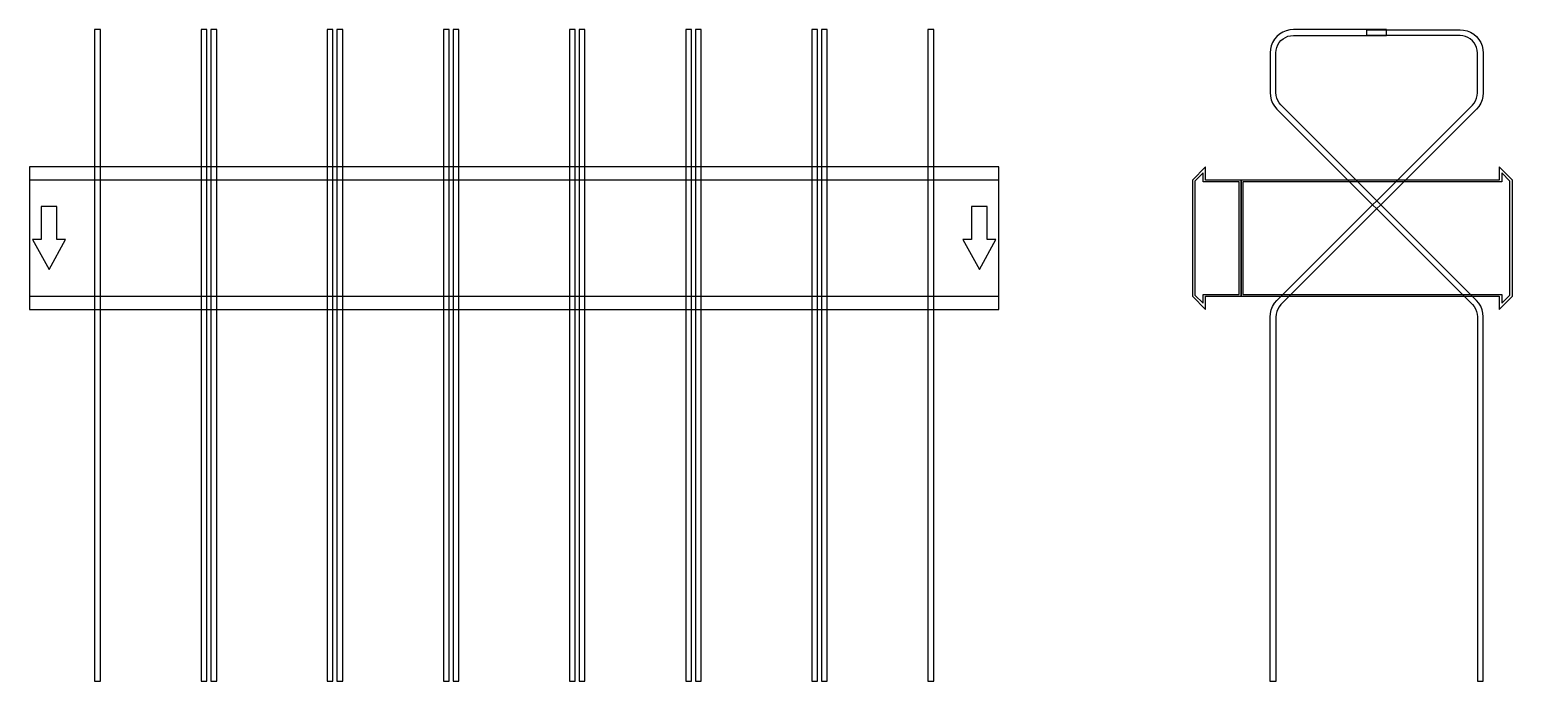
# Model space of a CAD drawing. Extents: x 0 to 1530, y -457 to 215.
import ezdxf

# ---------------------------------------------------------------- set-up
doc = ezdxf.new("R2010")
doc.units = 0
doc.layers.add('Halfen', color=7, linetype='CONTINUOUS')

msp = doc.modelspace()

# ---------------------------------------------------------------- linework, layer by layer
at = {"layer": 'Halfen', "color": 7}
for points in [[(73, -457.177), (73, 215.147), (67, 215.147), (67, -457.177)], [(183, -457.177), (183, 215.147), (177, 215.147), (177, -457.177)], [(193, -457.177), (193, 215.147), (187, 215.147), (187, -457.177)], [(313, -457.177), (313, 215.147), (307, 215.147), (307, -457.177)], [(323, -457.177), (323, 215.147), (317, 215.147), (317, -457.177)], [(433, -457.177), (433, 215.147), (427, 215.147), (427, -457.177)], [(443, -457.177), (443, 215.147), (437, 215.147), (437, -457.177)], [(563, -457.177), (563, 215.147), (557, 215.147), (557, -457.177)], [(573, -457.177), (573, 215.147), (567, 215.147), (567, -457.177)], [(683, -457.177), (683, 215.147), (677, 215.147), (677, -457.177)], [(693, -457.177), (693, 215.147), (687, 215.147), (687, -457.177)], [(813, -457.177), (813, 215.147), (807, 215.147), (807, -457.177)], [(823, -457.177), (823, 215.147), (817, 215.147), (817, -457.177)], [(933, -457.177), (933, 215.147), (927, 215.147), (927, -457.177)], [(1500, -457.177), (1500, -81.213), (1499.705, -77.459), (1498.825, -73.797), (1497.384, -70.317), (1495.416, -67.106), (1492.971, -64.243), (1291.272, 137.456), (1289.438, 139.604), (1287.962, 142.012), (1286.881, 144.621), (1286.222, 147.368), (1286, 150.184), (1286, 191.147), (1286.222, 193.963), (1286.881, 196.71), (1287.962, 199.319), (1289.438, 201.728), (1291.272, 203.875), (1293.42, 205.71), (1295.828, 207.186), (1298.438, 208.266), (1301.184, 208.926), (1304, 209.147), (1400, 209.147), (1400, 215.147), (1304, 215.147), (1300.246, 214.852), (1296.584, 213.973), (1293.104, 212.532), (1289.893, 210.564), (1287.029, 208.118), (1284.584, 205.254), (1282.616, 202.043), (1281.175, 198.564), (1280.295, 194.902), (1280, 191.147), (1280, 150.184), (1280.295, 146.429), (1281.175, 142.767), (1282.616, 139.288), (1284.584, 136.077), (1287.029, 133.213), (1488.728, -68.485), (1490.562, -70.633), (1492.038, -73.041), (1493.119, -75.651), (1493.778, -78.397), (1494, -81.213), (1494, -457.177)], [(1280, -457.324), (1280, -81.361), (1280.295, -77.606), (1281.175, -73.944), (1282.616, -70.465), (1284.584, -67.254), (1287.029, -64.39), (1488.728, 137.308), (1490.562, 139.456), (1492.038, 141.865), (1493.119, 144.474), (1493.778, 147.221), (1494, 150.036), (1494, 191), (1493.778, 193.816), (1493.119, 196.562), (1492.038, 199.172), (1490.562, 201.58), (1488.728, 203.728), (1486.58, 205.562), (1484.172, 207.038), (1481.562, 208.119), (1478.816, 208.778), (1476, 209), (1380, 209), (1380, 215), (1476, 215), (1479.754, 214.705), (1483.416, 213.825), (1486.896, 212.384), (1490.107, 210.416), (1492.971, 207.971), (1495.416, 205.107), (1497.384, 201.896), (1498.825, 198.416), (1499.705, 194.754), (1500, 191), (1500, 150.036), (1499.705, 146.282), (1498.825, 142.62), (1497.384, 139.141), (1495.416, 135.929), (1492.971, 133.066), (1291.272, -68.633), (1289.438, -70.78), (1287.962, -73.189), (1286.881, -75.798), (1286.222, -78.545), (1286, -81.361), (1286, -457.324)], [(0, -73.5), (1000, -73.5), (1000, 73.5), (0, 73.5)], [(1250, -60), (1250, 60), (1213.5, 60), (1213.5, 73.5), (1200, 60), (1200, -60), (1213.5, -73.5), (1213.5, -60)], [(1248, -58), (1248, 58), (1211, 58), (1211, 67.25), (1202.5, 58.75), (1202.5, -58.75), (1211, -67.25), (1211, -58)], [(1530, -60), (1530, 60), (1516.5, 73.5), (1516.5, 60), (1250, 60), (1250, -60), (1516.5, -60), (1516.5, -73.5)], [(1527.5, -58.75), (1527.5, 58.75), (1519, 67.25), (1519, 58), (1252, 58), (1252, -58), (1519, -58), (1519, -67.25)], [(0, -60), (1000, -60), (1000, 60), (0, 60)], [(20, -32.5), (37, -1.5), (28, -1.5), (28, 32.5), (12, 32.5), (12, -1.5), (3, -1.5)], [(980, -32.5), (997, -1.5), (988, -1.5), (988, 32.5), (972, 32.5), (972, -1.5), (963, -1.5)]]:
    msp.add_lwpolyline(points, close=True, dxfattribs=at)

doc.saveas('drawing.dxf')
